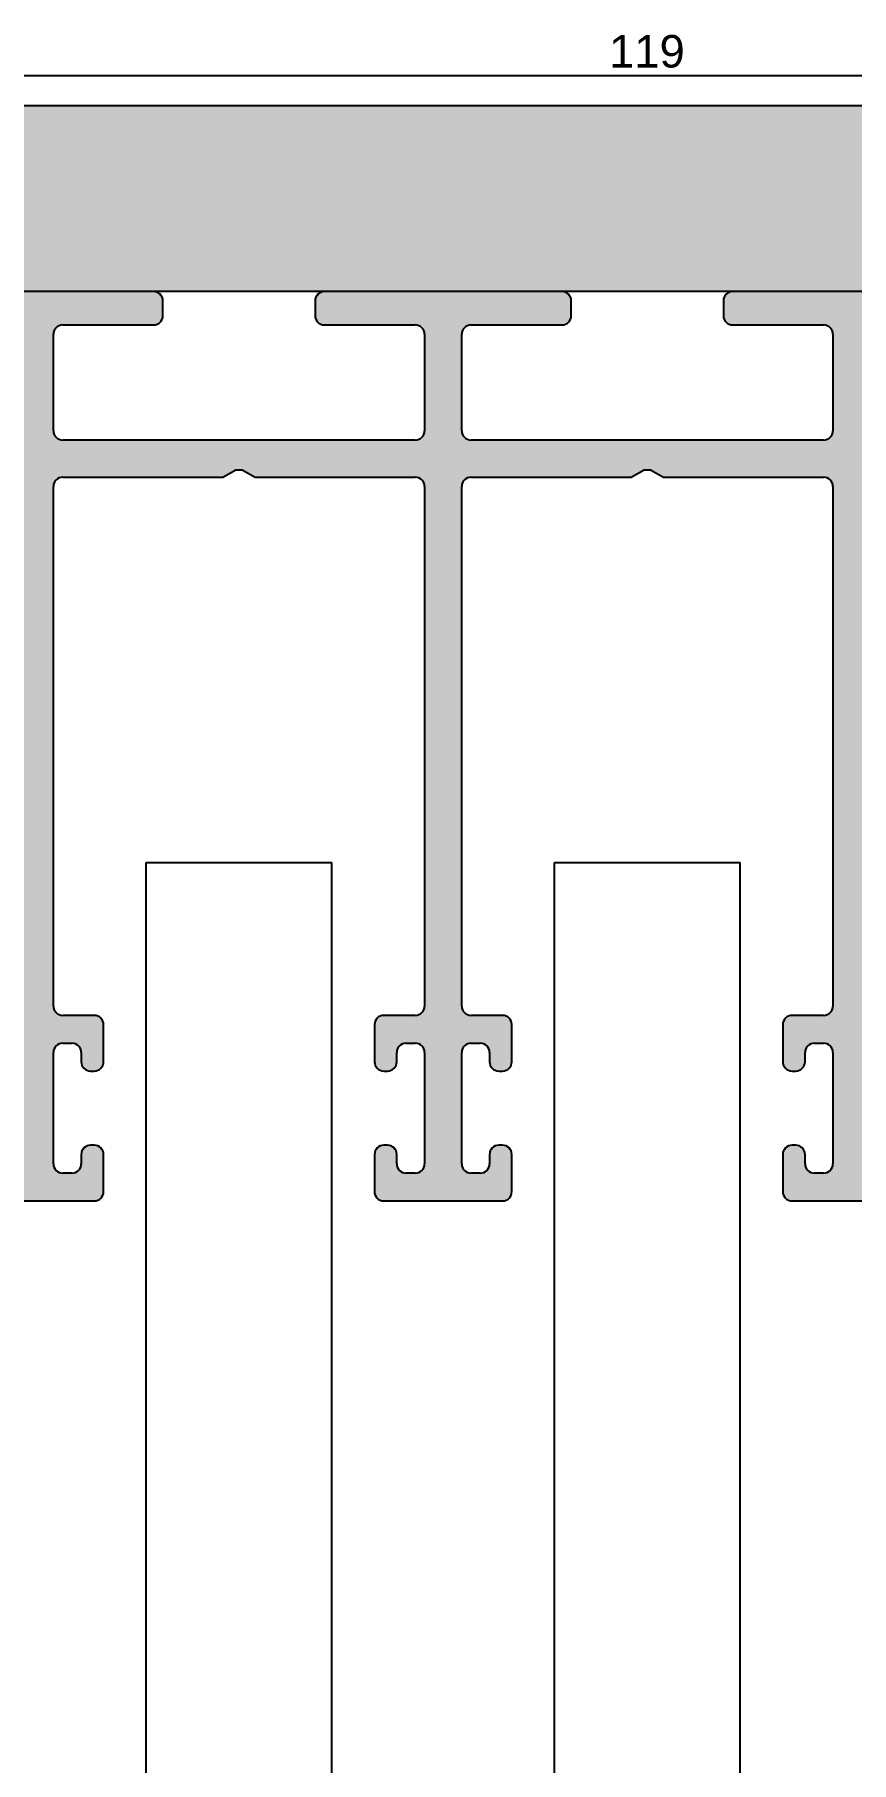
# Model space of a CAD drawing. Header units: millimetres. Extents: x -31 to 615, y 317 to 594.
# Drawn here: x 23.3 to 67.3, y 500.5 to 593.6 of the extents above; entities that cross this region are included whole.
import ezdxf
from ezdxf.enums import TextEntityAlignment as Align

# ---------------------------------------------------------------- set-up
doc = ezdxf.new("R2010")
doc.units = ezdxf.units.MM
doc.layers.add('Default', color=7, linetype='Continuous')
doc.layers.add('DV1_Default', color=7, linetype='Continuous')
doc.styles.add('SEACAD_Arial', font='arial.ttf')
doc.dimstyles.new('ISO', dxfattribs={"dimtxt": 1.75, "dimasz": 1.75, "dimexe": 0.875, "dimexo": 0, "dimgap": 0.4375, "dimtad": 1, "dimtxsty": 'SEACAD_Arial', "dimblk1": '_SE_FILLED', "dimblk2": '_SE_FILLED', "dimsah": 1, "dimcen": 0.875, "dimadec": 0, "dimazin": 0, "dimtfac": 0.5, "dimtdec": 3, "dimtmove": 0, "dimatfit": 3, "dimfxl": 1, "dimarcsym": 0})

# ---------------------------------------------------------------- blocks, each defined once
blk = doc.blocks.new('SE')
at = {"layer": 'DV1_Default', "linetype": 'Continuous'}
blk.add_hatch(color=7, dxfattribs=at).paths.add_polyline_path([(133.2758093563021, 589.77944476693), (-20.72419064380077, 589.7794447669263), (-20.72419064380065, 579.7794447669263), (133.2758093563021, 579.7794447669298)])
h = blk.add_hatch(color=7, dxfattribs=at)
edge = h.paths.add_edge_path()
edge.add_arc((24.77964211948108, 572.2794447669277), 0.5000000000000004, 180, 270.00000000000324, ccw=False)
edge.add_line((24.27964211948108, 572.2794447669277), (24.27964211948085, 577.4794447669277))
edge.add_arc((24.77964211948079, 577.4794447669277), 0.4999999999999449, 90.00000000000318, 180, ccw=False)
edge.add_line((24.77964211948076, 577.9794447669277), (29.67964211948067, 577.979444766928))
edge.add_arc((29.67964211948064, 578.4794447669283), 0.5000000000000004, 270.0000000000032, 360)
edge.add_line((30.17964211948064, 578.4794447669283), (30.17964211948054, 579.2794447669282))
edge.add_arc((29.67964211948171, 579.2794447669288), 0.4999999999988347, 0, 90.00000000000324)
edge.add_line((29.67964211948168, 579.7794447669277), (16.87964211948066, 579.7794447669271))
edge.add_arc((16.87964211948067, 579.2794447669277), 0.5000000000001115, 90.00000000000324, 180)
edge.add_line((16.37964211948056, 579.2794447669277), (16.37964211948077, 578.4794447669273))
edge.add_arc((16.87964211948072, 578.4794447669275), 0.4999999999999449, 180.000000000013, 270.0000000000032)
edge.add_line((16.87964211948075, 577.9794447669275), (21.77964211948087, 577.9794447669277))
edge.add_arc((21.7796421194809, 577.4794447669277), 0.5000000000000004, 0, 90.00000000000318, ccw=False)
edge.add_line((22.2796421194809, 577.4794447669277), (22.27964211948114, 572.2794447669279))
edge.add_arc((21.77964211948208, 572.2794447669273), 0.4999999999990568, 270.00000000000284, 360, ccw=False)
edge.add_line((21.77964211948211, 571.7794447669285), (2.678877879680989, 571.7794447669266))
edge.add_arc((2.678877879680963, 572.2794447669266), 0.5000000000000004, 165.2716043990891, 270.0000000000031, ccw=False)
edge.add_arc((-0.1741906438810087, 573.0294447666857), 2.449999999962479, 345.2716044047114, 360.1428344607401)
edge.add_arc((1.775803296778962, 573.0343059783618), 0.4999999999648698, 0.1428344559250664, 105.000000000794)
edge.add_line((1.64639377423009, 573.5172688914706), (1.445716212681067, 573.463497500927))
edge.add_arc((1.575125735227015, 572.9805345878373), 0.4999999999457307, 105.000000001036, 178.3984504020214)
edge.add_arc((-0.1741906438949975, 573.029444766907), 1.250000000020192, 91.60154960008992, 358.398450402083, ccw=False)
edge.add_arc((-0.2231008229841361, 574.7787611460569), 0.4999999999743083, 271.6015495946689, 344.9999999956148)
edge.add_line((0.2598620901256513, 574.6493516234754), (0.3136334806809402, 574.8500291850268))
edge.add_arc((-0.1693294324219691, 574.9794387075693), 0.4999999999575564, 344.9999999997136, 449.8571655446133)
edge.add_arc((-0.1741906442198488, 573.0294447665742), 2.450000000290118, 89.85716553653972, 100.7451386513443)
edge.add_arc((-0.7241906439342943, 575.9277201161465), 0.4999999999851509, 180.0004510584166, 280.74513866220695, ccw=False)
edge.add_line((-1.224190643903951, 575.9277161799192), (-1.224190643919223, 577.4794447669262))
edge.add_arc((-0.7241906439192786, 577.4794447669265), 0.4999999999999449, 90.00000000000318, 180, ccw=False)
edge.add_line((-0.7241906439193063, 577.9794447669265), (4.075809356080609, 577.9794447669267))
edge.add_arc((4.075809356080581, 578.4794447669267), 0.5000000000000004, 270.0000000000032, 360)
edge.add_line((4.575809356080581, 578.4794447669267), (4.575809356080478, 579.279444766927))
edge.add_arc((4.075809356081643, 579.2794447669273), 0.4999999999988347, 0, 90.00000000000315)
edge.add_line((4.075809356081615, 579.7794447669263), (-2.724190643919377, 579.7794447669266))
edge.add_arc((-2.724190643919385, 579.2794447669266), 0.5000000000001115, 90.00000000000315, 180.000000000013)
edge.add_line((-3.224190643919496, 579.2794447669265), (-3.224190643916319, 525.2794447669263))
edge.add_arc((-2.724190643917261, 525.2794447669258), 0.4999999999990568, 179.9999999999349, 270.0000000000031)
edge.add_line((-2.724190643917234, 524.7794447669269), (-2.2241906439164, 524.7794447669263))
edge.add_arc((-2.224190643916428, 525.2794447669262), 0.5000000000000004, 270.0000000000031, 360)
edge.add_line((-1.724190643916428, 525.2794447669262), (-1.724190643916761, 530.2794447669265))
edge.add_arc((-1.224190643916594, 530.2794447669269), 0.5000000000001671, 90.00000000000318, 180.0000000000391, ccw=False)
edge.add_line((-1.224190643916621, 530.7794447669271), (4.475809356083417, 530.7794447669266))
edge.add_arc((4.475809356083389, 531.2794447669266), 0.5000000000000004, 270.0000000000032, 360)
edge.add_line((4.975809356083389, 531.2794447669266), (4.975809356083216, 533.2794447669269))
edge.add_arc((4.475809356084159, 533.2794447669273), 0.4999999999990568, 0, 90.00000000000315)
edge.add_line((4.475809356084132, 533.7794447669263), (4.275809356083044, 533.779444766927))
edge.add_arc((4.275809356083071, 533.279444766927), 0.4999999999999172, 90.00000000000315, 180)
edge.add_line((3.775809356083154, 533.279444766927), (3.775809356083181, 532.2794447669268))
edge.add_line((3.775809356083181, 532.2794447669268), (-0.7241906439167671, 532.2794447669263))
edge.add_arc((-0.7241906439167944, 532.7794447669263), 0.5000000000000004, 180, 270.0000000000031, ccw=False)
edge.add_line((-1.224190643916795, 532.7794447669263), (-1.224190643916823, 534.2794447669265))
edge.add_arc((-0.7241906439177659, 534.279444766927), 0.4999999999990568, 90.00000000000318, 180.0000000000521, ccw=False)
edge.add_line((-0.7241906439177936, 534.7794447669261), (0.2758093560829844, 534.7794447669265))
edge.add_arc((0.2758093560829566, 535.2794447669263), 0.5000000000000004, 270.0000000000032, 360)
edge.add_line((0.7758093560829571, 535.2794447669263), (0.7758093560830681, 536.2794447669266))
edge.add_arc((0.2758093560829011, 536.2794447669271), 0.5000000000001671, 0, 90.00000000000318)
edge.add_line((0.2758093560828734, 536.7794447669273), (-0.7241906439170165, 536.7794447669265))
edge.add_arc((-0.7241906439170442, 537.2794447669263), 0.5000000000000004, 180, 270.0000000000031, ccw=False)
edge.add_line((-1.224190643917045, 537.2794447669263), (-1.224190643917072, 538.7794447669263))
edge.add_arc((-0.7241906439180157, 538.779444766927), 0.4999999999990568, 90.00000000000318, 180.0000000000521, ccw=False)
edge.add_line((-0.7241906439180434, 539.279444766926), (3.275809356082848, 539.279444766927))
edge.add_arc((3.275809356082876, 538.779444766927), 0.5000000000000004, 0, 90.00000000000318, ccw=False)
edge.add_line((3.775809356082877, 538.779444766927), (3.775809356082849, 538.2794447669269))
edge.add_arc((4.275809356081906, 538.2794447669263), 0.4999999999990568, 179.9999999999609, 270.0000000000032)
edge.add_line((4.275809356081933, 537.7794447669273), (4.475809356083022, 537.7794447669266))
edge.add_arc((4.475809356082994, 538.2794447669266), 0.5000000000000004, 270.0000000000032, 360)
edge.add_line((4.975809356082994, 538.2794447669266), (4.975809356082827, 540.2794447669269))
edge.add_arc((4.47580935608377, 540.2794447669273), 0.4999999999990568, 0, 90.00000000000315)
edge.add_line((4.475809356083743, 540.7794447669263), (-0.7241906439172388, 540.7794447669263))
edge.add_arc((-0.7241906439172663, 541.2794447669263), 0.5000000000000004, 180, 270.0000000000031, ccw=False)
edge.add_line((-1.224190643917267, 541.2794447669263), (-1.224190643918766, 569.2794447669263))
edge.add_arc((-0.7241906439197088, 569.2794447669271), 0.4999999999990568, 90.00000000000318, 180.0000000000651, ccw=False)
edge.add_line((-0.7241906439197365, 569.7794447669261), (9.661700333981145, 569.7794447669271))
edge.add_line((9.661700333981145, 569.7794447669271), (10.35452065698122, 570.1794447669271))
edge.add_line((10.35452065698123, 570.1794447669271), (10.7009308185812, 570.1794447669273))
edge.add_line((10.7009308185812, 570.1794447669273), (11.39375114158112, 569.7794447669272))
edge.add_line((11.39375114158111, 569.7794447669272), (21.77964211948133, 569.779444766928))
edge.add_arc((21.77964211948136, 569.2794447669279), 0.5000000000001115, 0, 90.00000000000318, ccw=False)
edge.add_line((22.27964211948147, 569.2794447669279), (22.27964211948286, 541.2794447669278))
edge.add_arc((21.7796421194838, 541.2794447669273), 0.4999999999990568, 270.00000000000324, 360, ccw=False)
edge.add_line((21.77964211948383, 540.7794447669283), (20.07964211948291, 540.7794447669278))
edge.add_arc((20.07964211948293, 540.2794447669279), 0.4999999999997784, 90.00000000000324, 180)
edge.add_line((19.57964211948315, 540.2794447669279), (19.5796421194831, 538.2794447669277))
edge.add_arc((20.07964211948304, 538.2794447669273), 0.4999999999999449, 179.9999999999609, 270.0000000000032)
edge.add_line((20.07964211948307, 537.7794447669273), (20.27964211948305, 537.7794447669277))
edge.add_arc((20.27964211948302, 538.2794447669273), 0.5000000000000004, 270.0000000000032, 360)
edge.add_line((20.77964211948302, 538.2794447669273), (20.77964211948294, 538.7794447669277))
edge.add_arc((21.27964211948177, 538.7794447669281), 0.4999999999988347, 90.00000000000318, 180.0000000000521, ccw=False)
edge.add_line((21.27964211948175, 539.279444766927), (21.77964211948302, 539.279444766928))
edge.add_arc((21.77964211948305, 538.7794447669281), 0.5000000000000004, 0, 90.00000000000318, ccw=False)
edge.add_line((22.27964211948305, 538.7794447669281), (22.27964211948333, 532.7794447669279))
edge.add_arc((21.77964211948427, 532.7794447669273), 0.4999999999990568, 270.00000000000324, 360, ccw=False)
edge.add_line((21.7796421194843, 532.2794447669281), (21.27964211948213, 532.2794447669277))
edge.add_arc((21.27964211948211, 532.7794447669277), 0.5000000000000004, 180.000000000013, 270.00000000000324, ccw=False)
edge.add_line((20.77964211948211, 532.7794447669277), (20.77964211948324, 533.2794447669278))
edge.add_arc((20.2796421194833, 533.2794447669281), 0.4999999999999449, 0, 90.00000000000324)
edge.add_line((20.27964211948327, 533.7794447669281), (20.07964211948329, 533.7794447669277))
edge.add_arc((20.07964211948332, 533.2794447669279), 0.4999999999996951, 90.00000000000324, 180)
edge.add_line((19.57964211948363, 533.2794447669279), (19.57964211948349, 531.2794447669277))
edge.add_arc((20.07964211948344, 531.2794447669272), 0.4999999999999449, 179.9999999999479, 270.0000000000032)
edge.add_line((20.07964211948347, 530.7794447669273), (26.4796421194832, 530.7794447669281))
edge.add_arc((26.47964211948317, 531.2794447669279), 0.4999999999997784, 270.0000000000032, 360)
edge.add_line((26.97964211948295, 531.2794447669279), (26.97964211948323, 533.2794447669281))
edge.add_arc((26.47964211948306, 533.2794447669287), 0.5000000000001671, 0, 90.00000000000324)
edge.add_line((26.47964211948304, 533.7794447669287), (26.27964211948328, 533.7794447669281))
edge.add_arc((26.27964211948331, 533.2794447669281), 0.4999999999999172, 90.00000000000286, 180)
edge.add_line((25.77964211948339, 533.2794447669281), (25.77964211948339, 532.7794447669281))
edge.add_arc((25.27964211948433, 532.7794447669277), 0.4999999999990568, 270.00000000000324, 360, ccw=False)
edge.add_line((25.27964211948436, 532.2794447669285), (24.7796421194833, 532.2794447669278))
edge.add_arc((24.77964211948327, 532.7794447669278), 0.5000000000000004, 180, 270.00000000000324, ccw=False)
edge.add_line((24.27964211948327, 532.7794447669278), (24.279642119483, 538.779444766928))
edge.add_arc((24.77964211948294, 538.7794447669283), 0.4999999999999449, 90.00000000000318, 180.0000000000391, ccw=False)
edge.add_line((24.77964211948292, 539.2794447669283), (25.27964211948309, 539.2794447669281))
edge.add_arc((25.27964211948311, 538.7794447669281), 0.5000000000000004, 1.3017142919125035e-11, 90.00000000000318, ccw=False)
edge.add_line((25.77964211948311, 538.7794447669283), (25.77964211948309, 538.2794447669281))
edge.add_arc((26.27964211948303, 538.2794447669277), 0.4999999999999449, 179.9999999999609, 270.0000000000032)
edge.add_line((26.27964211948306, 537.7794447669278), (26.47964211948281, 537.7794447669281))
edge.add_arc((26.47964211948279, 538.2794447669279), 0.4999999999996674, 270.0000000000032, 360)
edge.add_line((26.97964211948245, 538.2794447669279), (26.97964211948284, 540.2794447669281))
edge.add_arc((26.47964211948268, 540.2794447669287), 0.5000000000001671, 0, 90.00000000000324)
edge.add_line((26.47964211948265, 540.7794447669287), (24.77964211948283, 540.7794447669277))
edge.add_arc((24.7796421194828, 541.2794447669278), 0.5000000000000004, 180, 270.00000000000324, ccw=False)
edge.add_line((24.2796421194828, 541.2794447669278), (24.2796421194813, 569.279444766928))
edge.add_arc((24.77964211948125, 569.2794447669285), 0.4999999999999449, 90.00000000000318, 180.0000000000651, ccw=False)
edge.add_line((24.77964211948122, 569.7794447669285), (33.4136167156813, 569.7794447669285))
edge.add_line((33.4136167156813, 569.7794447669285), (34.10643703868116, 570.1794447669287))
edge.add_line((34.10643703868116, 570.1794447669287), (34.45284720018121, 570.1794447669287))
edge.add_line((34.45284720018121, 570.1794447669287), (35.14566752328126, 569.7794447669287))
edge.add_line((35.14566752328126, 569.7794447669287), (43.77964211948134, 569.7794447669293))
edge.add_arc((43.77964211948137, 569.2794447669291), 0.5000000000001115, 0, 90.00000000000318, ccw=False)
edge.add_line((44.27964211948148, 569.2794447669291), (44.27964211948287, 541.279444766929))
edge.add_arc((43.77964211948382, 541.2794447669285), 0.4999999999990568, 270.00000000000324, 360, ccw=False)
edge.add_line((43.77964211948385, 540.7794447669294), (42.07964211948293, 540.7794447669288))
edge.add_arc((42.07964211948295, 540.2794447669291), 0.4999999999997784, 90.00000000000324, 180)
edge.add_line((41.57964211948318, 540.2794447669291), (41.5796421194829, 538.2794447669289))
edge.add_arc((42.07964211948306, 538.2794447669287), 0.5000000000001671, 179.9999999999609, 270.0000000000032)
edge.add_line((42.0796421194831, 537.7794447669283), (42.27964211948307, 537.7794447669287))
edge.add_arc((42.27964211948304, 538.2794447669288), 0.5000000000000004, 270.0000000000032, 360)
edge.add_line((42.77964211948304, 538.2794447669288), (42.77964211948296, 538.7794447669289))
edge.add_arc((43.27964211948314, 538.7794447669294), 0.5000000000001671, 90.00000000000318, 180.0000000000521, ccw=False)
edge.add_line((43.2796421194831, 539.2794447669296), (43.77964211948304, 539.2794447669294))
edge.add_arc((43.77964211948307, 538.7794447669291), 0.5000000000000004, 1.3017142919125035e-11, 90.00000000000318, ccw=False)
edge.add_line((44.27964211948307, 538.7794447669294), (44.27964211948335, 532.779444766929))
edge.add_arc((43.77964211948429, 532.7794447669285), 0.4999999999990568, 270.00000000000324, 360, ccw=False)
edge.add_line((43.77964211948432, 532.2794447669295), (43.27964211948349, 532.2794447669288))
edge.add_arc((43.27964211948346, 532.7794447669287), 0.5000000000000004, 180, 270.00000000000324, ccw=False)
edge.add_line((42.77964211948346, 532.7794447669287), (42.77964211948326, 533.2794447669288))
edge.add_arc((42.27964211948421, 533.2794447669295), 0.4999999999990568, 0, 90.00000000000324)
edge.add_line((42.27964211948418, 533.7794447669285), (42.07964211948331, 533.7794447669288))
edge.add_arc((42.07964211948335, 533.2794447669291), 0.4999999999996951, 90.00000000000324, 180)
edge.add_line((41.57964211948364, 533.2794447669291), (41.57964211948328, 531.2794447669289))
edge.add_arc((42.07964211948345, 531.2794447669285), 0.5000000000001671, 179.9999999999479, 270.0000000000032)
edge.add_line((42.07964211948347, 530.7794447669281), (48.47964211948322, 530.7794447669294))
edge.add_arc((48.47964211948319, 531.2794447669291), 0.4999999999997784, 270.0000000000032, 360)
edge.add_line((48.97964211948297, 531.2794447669291), (48.97964211948324, 533.2794447669294))
edge.add_arc((48.47964211948308, 533.2794447669298), 0.5000000000001671, 0, 90.00000000000324)
edge.add_line((48.47964211948305, 533.7794447669298), (48.2796421194833, 533.7794447669294))
edge.add_arc((48.27964211948333, 533.2794447669295), 0.4999999999999172, 90.00000000000324, 180)
edge.add_line((47.77964211948341, 533.2794447669295), (47.77964211948341, 532.7794447669294))
edge.add_arc((47.27964211948435, 532.7794447669287), 0.4999999999990568, 270.00000000000324, 360, ccw=False)
edge.add_line((47.27964211948439, 532.2794447669297), (46.77964211948333, 532.279444766929))
edge.add_arc((46.77964211948329, 532.7794447669289), 0.5000000000000004, 180, 270.00000000000324, ccw=False)
edge.add_line((46.27964211948329, 532.7794447669289), (46.279642119483, 538.7794447669291))
edge.add_arc((46.77964211948296, 538.7794447669296), 0.4999999999999449, 90.00000000000318, 180.0000000000521, ccw=False)
edge.add_line((46.77964211948294, 539.2794447669296), (47.2796421194831, 539.2794447669295))
edge.add_arc((47.27964211948314, 538.7794447669294), 0.5000000000000004, 0, 90.00000000000318, ccw=False)
edge.add_line((47.77964211948314, 538.7794447669294), (47.7796421194831, 538.2794447669294))
edge.add_arc((48.27964211948304, 538.2794447669289), 0.4999999999999449, 179.9999999999609, 270.0000000000032)
edge.add_line((48.27964211948307, 537.7794447669289), (48.47964211948283, 537.7794447669295))
edge.add_arc((48.4796421194828, 538.2794447669291), 0.4999999999996674, 270.0000000000032, 360)
edge.add_line((48.97964211948247, 538.2794447669291), (48.97964211948286, 540.2794447669294))
edge.add_arc((48.47964211948269, 540.2794447669298), 0.5000000000001671, 0, 90.00000000000324)
edge.add_line((48.47964211948266, 540.7794447669298), (46.77964211948285, 540.7794447669289))
edge.add_arc((46.77964211948282, 541.279444766929), 0.5000000000000004, 180, 270.00000000000324, ccw=False)
edge.add_line((46.27964211948282, 541.279444766929), (46.27964211948132, 569.2794447669291))
edge.add_arc((46.77964211948126, 569.2794447669298), 0.4999999999999449, 90.00000000000318, 180.0000000000651, ccw=False)
edge.add_line((46.77964211948123, 569.7794447669296), (55.41361671568131, 569.7794447669298))
edge.add_line((55.41361671568131, 569.7794447669298), (56.10643703868119, 570.1794447669298))
edge.add_line((56.10643703868119, 570.1794447669298), (56.45284720018122, 570.1794447669298))
edge.add_line((56.45284720018122, 570.1794447669298), (57.14566752328128, 569.7794447669298))
edge.add_line((57.14566752328128, 569.7794447669298), (65.77964211948135, 569.7794447669304))
edge.add_arc((65.7796421194814, 569.2794447669304), 0.5000000000001115, 0, 90.00000000000318, ccw=False)
edge.add_line((66.27964211948151, 569.2794447669304), (66.2796421194829, 541.2794447669303))
edge.add_arc((65.77964211948384, 541.2794447669298), 0.4999999999990568, 270.00000000000324, 360, ccw=False)
edge.add_line((65.77964211948387, 540.7794447669307), (64.07964211948294, 540.7794447669302))
edge.add_arc((64.07964211948297, 540.2794447669304), 0.4999999999997784, 90.00000000000324, 180)
edge.add_line((63.5796421194832, 540.2794447669304), (63.57964211948292, 538.2794447669302))
edge.add_arc((64.07964211948308, 538.2794447669298), 0.5000000000001671, 179.9999999999609, 270.0000000000032)
edge.add_line((64.07964211948311, 537.7794447669296), (64.27964211948309, 537.7794447669298))
edge.add_arc((64.27964211948306, 538.2794447669298), 0.5000000000000004, 270.0000000000032, 360)
edge.add_line((64.77964211948306, 538.2794447669298), (64.77964211948297, 538.7794447669302))
edge.add_arc((65.27964211948293, 538.7794447669306), 0.4999999999999449, 90.00000000000318, 180.0000000000521, ccw=False)
edge.add_line((65.2796421194829, 539.2794447669306), (65.77964211948307, 539.2794447669305))
edge.add_arc((65.77964211948309, 538.7794447669305), 0.5000000000000004, 0, 90.00000000000318, ccw=False)
edge.add_line((66.27964211948309, 538.7794447669305), (66.27964211948337, 532.7794447669303))
edge.add_arc((65.77964211948431, 532.7794447669297), 0.4999999999990568, 270.00000000000324, 360, ccw=False)
edge.add_line((65.77964211948435, 532.2794447669306), (65.27964211948328, 532.2794447669298))
edge.add_arc((65.27964211948326, 532.77944476693), 0.5000000000000004, 180.000000000013, 270.00000000000324, ccw=False)
edge.add_line((64.77964211948326, 532.7794447669298), (64.77964211948328, 533.2794447669302))
edge.add_arc((64.27964211948421, 533.2794447669306), 0.4999999999990568, 0, 90.00000000000324)
edge.add_line((64.27964211948421, 533.7794447669297), (64.07964211948332, 533.77944476693))
edge.add_arc((64.07964211948337, 533.2794447669304), 0.4999999999996951, 90.00000000000324, 180)
edge.add_line((63.57964211948367, 533.2794447669304), (63.5796421194833, 531.2794447669302))
edge.add_arc((64.07964211948347, 531.2794447669297), 0.5000000000001671, 179.9999999999479, 270.0000000000032)
edge.add_line((64.0796421194835, 530.7794447669295), (70.47964211948323, 530.7794447669305))
edge.add_arc((70.47964211948322, 531.2794447669303), 0.4999999999997506, 270.0000000000032, 360)
edge.add_line((70.97964211948296, 531.2794447669303), (70.97964211948305, 533.2794447669306))
edge.add_arc((70.47964211948309, 533.279444766931), 0.4999999999999449, 0, 90.00000000000324)
edge.add_line((70.47964211948306, 533.779444766931), (70.27964211948331, 533.7794447669306))
edge.add_arc((70.27964211948334, 533.2794447669306), 0.4999999999999449, 90.00000000000324, 180)
edge.add_line((69.7796421194834, 533.2794447669306), (69.77964211948343, 532.7794447669305))
edge.add_arc((69.27964211948326, 532.7794447669298), 0.5000000000001671, 270.00000000000324, 360, ccw=False)
edge.add_line((69.27964211948328, 532.2794447669298), (68.77964211948334, 532.2794447669303))
edge.add_arc((68.77964211948331, 532.7794447669302), 0.5000000000000004, 180, 270.00000000000324, ccw=False)
edge.add_line((68.27964211948331, 532.7794447669302), (68.27964211948303, 538.7794447669303))
edge.add_arc((68.779642119483, 538.7794447669309), 0.4999999999999449, 90.00000000000318, 180.0000000000521, ccw=False)
edge.add_line((68.77964211948297, 539.2794447669307), (69.2796421194829, 539.2794447669306))
edge.add_arc((69.27964211948293, 538.7794447669306), 0.5000000000000004, 1.3017142919125035e-11, 90.00000000000318, ccw=False)
edge.add_line((69.77964211948293, 538.7794447669307), (69.77964211948314, 538.2794447669306))
edge.add_arc((70.27964211948307, 538.2794447669302), 0.4999999999999449, 179.9999999999609, 270.0000000000032)
edge.add_line((70.2796421194831, 537.7794447669302), (70.47964211948286, 537.7794447669306))
edge.add_arc((70.47964211948282, 538.2794447669304), 0.4999999999996674, 270.0000000000032, 360)
edge.add_line((70.97964211948249, 538.2794447669304), (70.97964211948266, 540.2794447669306))
edge.add_arc((70.4796421194827, 540.279444766931), 0.4999999999999449, 0, 90.00000000000324)
edge.add_line((70.47964211948269, 540.779444766931), (68.77964211948286, 540.7794447669303))
edge.add_arc((68.77964211948284, 541.2794447669303), 0.5000000000000004, 180, 270.00000000000324, ccw=False)
edge.add_line((68.27964211948284, 541.2794447669303), (68.27964211948135, 569.2794447669305))
edge.add_arc((68.77964211948128, 569.279444766931), 0.4999999999999449, 90.00000000000159, 180.0000000000651, ccw=False)
edge.add_line((68.77964211948128, 569.7794447669309), (77.41182179638105, 569.7794447669309))
edge.add_line((77.41182179638103, 569.7794447669309), (78.10464211948104, 570.1794447669307))
edge.add_line((78.10464211948104, 570.1794447669307), (78.45464211948132, 570.1794447669308))
edge.add_line((78.45464211948132, 570.1794447669308), (79.14746244248127, 569.779444766931))
edge.add_line((79.14746244248123, 569.779444766931), (87.77964211948137, 569.7794447669318))
edge.add_arc((87.77964211948144, 569.2794447669316), 0.5000000000001115, 0, 90.00000000000318, ccw=False)
edge.add_line((88.27964211948151, 569.2794447669316), (88.27964211948292, 541.2794447669315))
edge.add_arc((87.77964211948385, 541.279444766931), 0.4999999999990568, 270.00000000000324, 360, ccw=False)
edge.add_line((87.77964211948387, 540.779444766932), (86.07964211948295, 540.7794447669314))
edge.add_arc((86.079642119483, 540.2794447669315), 0.4999999999997784, 90.00000000000324, 180)
edge.add_line((85.57964211948321, 540.2794447669315), (85.57964211948294, 538.2794447669313))
edge.add_arc((86.07964211948308, 538.279444766931), 0.5000000000001635, 179.9999999999609, 270.0000000000032)
edge.add_line((86.07964211948313, 537.7794447669309), (86.27964211948309, 537.7794447669313))
edge.add_arc((86.27964211948309, 538.2794447669312), 0.5000000000000004, 270.0000000000032, 360)
edge.add_line((86.77964211948309, 538.2794447669312), (86.779642119483, 538.7794447669313))
edge.add_arc((87.27964211948294, 538.7794447669319), 0.4999999999999449, 90.00000000000318, 180.0000000000521, ccw=False)
edge.add_line((87.27964211948292, 539.2794447669319), (87.77964211948309, 539.2794447669316))
edge.add_arc((87.77964211948311, 538.7794447669319), 0.5000000000000004, 0, 90.00000000000318, ccw=False)
edge.add_line((88.27964211948311, 538.7794447669319), (88.27964211948341, 532.7794447669315))
edge.add_arc((87.77964211948435, 532.779444766931), 0.4999999999990568, 270.00000000000324, 360, ccw=False)
edge.add_line((87.77964211948436, 532.2794447669319), (87.27964211948331, 532.2794447669312))
edge.add_arc((87.27964211948326, 532.7794447669313), 0.5000000000000004, 180.000000000013, 270.00000000000324, ccw=False)
edge.add_line((86.77964211948326, 532.7794447669312), (86.7796421194833, 533.2794447669313))
edge.add_arc((86.27964211948425, 533.2794447669319), 0.4999999999990568, 0, 90.00000000000324)
edge.add_line((86.27964211948421, 533.779444766931), (86.07964211948334, 533.7794447669313))
edge.add_arc((86.07964211948338, 533.2794447669315), 0.4999999999996951, 90.00000000000324, 180)
edge.add_line((85.5796421194837, 533.2794447669315), (85.57964211948331, 531.2794447669313))
edge.add_arc((86.07964211948351, 531.2794447669309), 0.5000000000001635, 179.9999999999479, 270.0000000000032)
edge.add_line((86.07964211948351, 530.7794447669307), (92.47964211948437, 530.7794447669319))
edge.add_arc((92.47964211948435, 531.2794447669315), 0.4999999999997784, 270.0000000000032, 360)
edge.add_line((92.97964211948413, 531.2794447669315), (92.97964211948307, 533.2794447669319))
edge.add_arc((92.47964211948424, 533.2794447669322), 0.4999999999988347, 0, 90.00000000000324)
edge.add_line((92.4796421194842, 533.7794447669312), (92.27964211948331, 533.7794447669319))
edge.add_arc((92.27964211948492, 533.279444766932), 0.4999999999999172, 90.00000000018076, 180.000000000013)
edge.add_line((91.77964211948499, 533.2794447669319), (91.77964211948368, 532.7794447669312))
edge.add_arc((91.27964211948415, 532.7794447669312), 0.4999999999995008, 270.00000000000324, 360, ccw=False)
edge.add_line((91.2796421194842, 532.2794447669316), (90.77964211948336, 532.2794447669314))
edge.add_arc((90.77964211948331, 532.7794447669314), 0.5000000000000004, 180, 270.00000000000324, ccw=False)
edge.add_line((90.27964211948331, 532.7794447669314), (90.27964211948306, 538.7794447669316))
edge.add_arc((90.779642119483, 538.7794447669321), 0.4999999999999449, 90.00000000000318, 180.0000000000521, ccw=False)
edge.add_line((90.77964211948296, 539.279444766932), (91.27964211948292, 539.2794447669319))
edge.add_arc((91.2796421194847, 538.7794447669319), 0.5000000000000004, 1.3017142919125035e-11, 90.0000000002068, ccw=False)
edge.add_line((91.7796421194847, 538.779444766932), (91.77964211948358, 538.2794447669319))
edge.add_arc((92.27964211948307, 538.2794447669313), 0.4999999999995008, 179.9999999999609, 270.0000000000032)
edge.add_line((92.27964211948313, 537.7794447669319), (92.47964211948398, 537.7794447669319))
edge.add_arc((92.47964211948394, 538.2794447669315), 0.4999999999996674, 270.0000000000032, 360)
edge.add_line((92.97964211948359, 538.2794447669315), (92.97964211948269, 540.2794447669319))
edge.add_arc((92.47964211948386, 540.2794447669322), 0.4999999999988347, 0, 90.00000000000324)
edge.add_line((92.4796421194838, 540.7794447669312), (90.77964211948289, 540.7794447669314))
edge.add_arc((90.77964211948286, 541.2794447669314), 0.5000000000000004, 180, 270.00000000000324, ccw=False)
edge.add_line((90.27964211948286, 541.2794447669314), (90.27964211948135, 569.2794447669315))
edge.add_arc((90.77964211948131, 569.2794447669321), 0.4999999999999449, 90.00000000000318, 180.0000000000521, ccw=False)
edge.add_line((90.77964211948128, 569.7794447669321), (101.1617003339813, 569.7794447669322))
edge.add_line((101.1617003339813, 569.7794447669322), (101.8545206569812, 570.1794447669322))
edge.add_line((101.8545206569811, 570.1794447669322), (102.2009308185811, 570.1794447669322))
edge.add_line((102.2009308185811, 570.1794447669322), (102.8937511415812, 569.7794447669323))
edge.add_line((102.8937511415812, 569.7794447669323), (113.275809356081, 569.7794447669331))
edge.add_arc((113.2758093560811, 569.279444766933), 0.5000000000001115, 0, 90.00000000000318, ccw=False)
edge.add_line((113.7758093560812, 569.279444766933), (113.7758093560828, 541.2794447669329))
edge.add_arc((113.2758093560826, 541.2794447669323), 0.5000000000001671, 270.00000000000324, 360, ccw=False)
edge.add_line((113.2758093560826, 540.7794447669323), (108.0758093560828, 540.7794447669329))
edge.add_arc((108.0758093560828, 540.2794447669328), 0.5000000000000004, 90.00000000000324, 180)
edge.add_line((107.5758093560828, 540.2794447669328), (107.5758093560827, 538.2794447669326))
edge.add_arc((108.0758093560829, 538.2794447669322), 0.5000000000001671, 179.9999999999609, 270.0000000000032)
edge.add_line((108.0758093560829, 537.7794447669321), (108.2758093560829, 537.7794447669323))
edge.add_arc((108.2758093560829, 538.2794447669323), 0.5000000000000004, 270.0000000000032, 360)
edge.add_line((108.7758093560829, 538.2794447669323), (108.7758093560828, 538.7794447669326))
edge.add_arc((109.2758093560827, 538.7794447669331), 0.4999999999999449, 90.00000000000318, 180.0000000000521, ccw=False)
edge.add_line((109.2758093560827, 539.279444766933), (113.2758093560827, 539.2794447669331))
edge.add_arc((113.2758093560827, 538.7794447669331), 0.5000000000000004, 0, 90.00000000000318, ccw=False)
edge.add_line((113.7758093560827, 538.7794447669331), (113.775809356083, 537.2794447669329))
edge.add_arc((113.2758093560828, 537.2794447669323), 0.5000000000001671, 270.00000000000324, 360, ccw=False)
edge.add_line((113.2758093560829, 536.7794447669323), (112.2834748828832, 536.779444766933))
edge.add_arc((112.2834748828832, 536.2794447669334), 0.4999999999994731, 90.00000000000324, 180)
edge.add_line((111.7834748828837, 536.2794447669334), (111.7834748828831, 535.2794447669327))
edge.add_arc((112.2834748828833, 535.2794447669327), 0.5000000000001671, 180, 270.0000000000032)
edge.add_line((112.2834748828833, 534.7794447669326), (113.275809356083, 534.7794447669332))
edge.add_arc((113.275809356083, 534.2794447669331), 0.5000000000000004, 0, 90.00000000000318, ccw=False)
edge.add_line((113.775809356083, 534.2794447669331), (113.7758093560833, 532.779444766933))
edge.add_arc((113.2758093560831, 532.7794447669323), 0.5000000000001671, 270.00000000000324, 360, ccw=False)
edge.add_line((113.2758093560831, 532.2794447669322), (109.2758093560831, 532.2794447669323))
edge.add_arc((109.2758093560831, 532.7794447669326), 0.5000000000000004, 180, 270.00000000000324, ccw=False)
edge.add_line((108.7758093560831, 532.7794447669326), (108.7758093560831, 533.2794447669327))
edge.add_arc((108.2758093560832, 533.2794447669331), 0.4999999999999449, 0, 90.00000000000324)
edge.add_line((108.2758093560831, 533.779444766933), (108.0758093560832, 533.7794447669327))
edge.add_arc((108.0758093560832, 533.2794447669328), 0.4999999999999172, 90.00000000000324, 180)
edge.add_line((107.5758093560833, 533.2794447669328), (107.5758093560831, 531.2794447669326))
edge.add_arc((108.0758093560833, 531.2794447669321), 0.5000000000001671, 179.9999999999479, 270.0000000000032)
edge.add_line((108.0758093560833, 530.779444766932), (113.7758093560834, 530.7794447669332))
edge.add_arc((113.7758093560834, 530.2794447669331), 0.5000000000000004, 1.3017142919125035e-11, 90.00000000000318, ccw=False)
edge.add_line((114.2758093560834, 530.2794447669332), (114.2758093560836, 525.279444766933))
edge.add_arc((114.7758093560827, 525.2794447669323), 0.4999999999990568, 179.9999999999349, 270.0000000000032)
edge.add_line((114.7758093560827, 524.7794447669334), (115.2758093560835, 524.7794447669328))
edge.add_arc((115.2758093560835, 525.2794447669329), 0.5000000000000004, 270.0000000000032, 360)
edge.add_line((115.7758093560835, 525.2794447669329), (115.7758093560807, 579.2794447669331))
edge.add_arc((115.2758093560805, 579.2794447669336), 0.5000000000001671, 0, 90.00000000000324)
edge.add_line((115.2758093560805, 579.7794447669337), (108.4758093560806, 579.7794447669294))
edge.add_arc((108.4758093560806, 579.2794447669328), 0.5000000000001115, 90.00000000000324, 180)
edge.add_line((107.9758093560805, 579.2794447669328), (107.9758093560807, 578.4794447669324))
edge.add_arc((108.4758093560806, 578.4794447669326), 0.4999999999999449, 180.000000000013, 270.0000000000032)
edge.add_line((108.4758093560807, 577.9794447669326), (113.2758093560806, 577.9794447669327))
edge.add_arc((113.2758093560806, 577.4794447669327), 0.5000000000000004, 0, 90.00000000000318, ccw=False)
edge.add_line((113.7758093560806, 577.4794447669327), (113.7758093560809, 575.9277161799329))
edge.add_arc((113.2758093560778, 575.9277201161368), 0.5000000000185473, 259.2548613406537, 359.999548944267, ccw=False)
edge.add_arc((112.7258093557999, 573.0294447669065), 2.450000000025681, 79.25486133363546, 90.14283444853201)
edge.add_arc((112.7209481446839, 574.9794387075807), 0.5000000000156745, 90.14283446028622, 195.0000000051914)
edge.add_line((112.237985231536, 574.8500291849815), (112.2917566220819, 574.6493516235329))
edge.add_arc((112.7747195352388, 574.7787611460293), 0.4999999999976724, 194.999999993565, 268.3984503944168)
edge.add_arc((112.725809356053, 573.029444766907), 1.24999999997147, -178.39845040214573, 88.39845039981338, ccw=False)
edge.add_arc((110.9764929769521, 572.9805345878683), 0.4999999999727454, 1.601549594633952, 74.99999999573123)
edge.add_line((111.1059024995323, 573.4634975009768), (110.9052249379809, 573.5172688915327))
edge.add_arc((110.775815415477, 573.0343059783797), 0.4999999999957951, 75.00000000548671, 179.857165550311)
edge.add_arc((112.725809355948, 573.029444766669), 2.44999999980416, 179.857165539708, 194.7283955957232)
edge.add_arc((109.8727408325631, 572.2794447669179), 0.499999999985152, -89.99999999999659, 14.728395603054423, ccw=False)
edge.add_line((109.8727408325631, 571.7794447669328), (90.77964211948117, 571.7794447669315))
edge.add_arc((90.77964211948114, 572.2794447669315), 0.5000000000000004, 180, 270.00000000000324, ccw=False)
edge.add_line((90.27964211948114, 572.2794447669315), (90.27964211948091, 577.4794447669316))
edge.add_arc((90.77964211948084, 577.4794447669316), 0.4999999999999449, 90.00000000000318, 180, ccw=False)
edge.add_line((90.77964211948084, 577.9794447669316), (95.67964211948072, 577.9794447669318))
edge.add_arc((95.6796421194807, 578.4794447669318), 0.5000000000000004, 270.0000000000032, 360)
edge.add_line((96.1796421194807, 578.4794447669318), (96.17964211948059, 579.279444766932))
edge.add_arc((95.67964211948177, 579.2794447669323), 0.4999999999988347, 0, 90.00000000000324)
edge.add_line((95.67964211948174, 579.7794447669312), (82.87964211948072, 579.7794447669288))
edge.add_arc((82.87964211948074, 579.2794447669314), 0.5000000000001115, 90.00000000000324, 180)
edge.add_line((82.37964211948064, 579.2794447669314), (82.37964211948083, 578.4794447669311))
edge.add_arc((82.87964211948078, 578.4794447669311), 0.4999999999999449, 180.000000000013, 270.0000000000032)
edge.add_line((82.8796421194808, 577.9794447669312), (87.77964211948094, 577.9794447669316))
edge.add_arc((87.77964211948095, 577.4794447669314), 0.5000000000000004, 0, 90.00000000000318, ccw=False)
edge.add_line((88.27964211948095, 577.4794447669314), (88.2796421194812, 572.2794447669315))
edge.add_arc((87.77964211948212, 572.2794447669312), 0.4999999999990568, 269.99999999990234, 360, ccw=False)
edge.add_line((87.77964211948128, 571.7794447669321), (68.77964211948114, 571.7794447669303))
edge.add_arc((68.77964211948111, 572.2794447669303), 0.5000000000000004, 180, 270.00000000000324, ccw=False)
edge.add_line((68.27964211948111, 572.2794447669303), (68.27964211948088, 577.4794447669302))
edge.add_arc((68.77964211948083, 577.4794447669302), 0.4999999999999449, 90.00000000000318, 180.000000000013, ccw=False)
edge.add_line((68.7796421194808, 577.9794447669302), (73.77964211948091, 577.9794447669308))
edge.add_arc((73.77964211948088, 578.4794447669307), 0.5000000000000004, 270.0000000000032, 360)
edge.add_line((74.27964211948091, 578.4794447669307), (74.2796421194808, 579.2794447669307))
edge.add_arc((73.77964211948174, 579.2794447669312), 0.4999999999990568, 0, 90.00000000000324)
edge.add_line((73.77964211948171, 579.7794447669303), (60.87964211948071, 579.7794447669281))
edge.add_arc((60.87964211948071, 579.2794447669303), 0.5000000000001115, 90.00000000000324, 180.000000000013)
edge.add_line((60.37964211948059, 579.27944476693), (60.3796421194808, 578.4794447669298))
edge.add_arc((60.87964211948076, 578.4794447669299), 0.4999999999999449, 180, 270.0000000000032)
edge.add_line((60.87964211948078, 577.97944476693), (65.7796421194809, 577.9794447669302))
edge.add_arc((65.77964211948094, 577.4794447669302), 0.5000000000000004, 0, 90.00000000000318, ccw=False)
edge.add_line((66.27964211948094, 577.4794447669302), (66.27964211948118, 572.2794447669303))
edge.add_arc((65.77964211948212, 572.2794447669298), 0.4999999999990568, 270.00000000000324, 360, ccw=False)
edge.add_line((65.77964211948215, 571.7794447669309), (46.77964211948113, 571.779444766929))
edge.add_arc((46.7796421194811, 572.279444766929), 0.5000000000000004, 180, 270.00000000000324, ccw=False)
edge.add_line((46.2796421194811, 572.279444766929), (46.27964211948085, 577.4794447669291))
edge.add_arc((46.7796421194808, 577.4794447669292), 0.4999999999999449, 90.00000000000318, 180.000000000013, ccw=False)
edge.add_line((46.77964211948078, 577.9794447669291), (51.67964211948068, 577.9794447669294))
edge.add_arc((51.67964211948065, 578.4794447669294), 0.5000000000000004, 270.0000000000032, 360)
edge.add_line((52.17964211948065, 578.4794447669294), (52.17964211948054, 579.2794447669296))
edge.add_arc((51.67964211948171, 579.27944476693), 0.4999999999988347, 0, 90.00000000000324)
edge.add_line((51.67964211948168, 579.7794447669289), (38.87964211948068, 579.7794447669277))
edge.add_arc((38.87964211948069, 579.2794447669289), 0.5000000000001115, 90.00000000000324, 180.000000000013)
edge.add_line((38.37964211948059, 579.2794447669288), (38.37964211948079, 578.4794447669285))
edge.add_arc((38.87964211948074, 578.4794447669287), 0.4999999999999449, 180.000000000013, 270.0000000000032)
edge.add_line((38.87964211948076, 577.9794447669287), (43.77964211948088, 577.979444766929))
edge.add_arc((43.7796421194809, 577.479444766929), 0.5000000000000004, 0, 90.00000000000318, ccw=False)
edge.add_line((44.2796421194809, 577.479444766929), (44.27964211948115, 572.2794447669291))
edge.add_arc((43.7796421194821, 572.2794447669287), 0.4999999999990568, 270.00000000000324, 360, ccw=False)
edge.add_line((43.77964211948212, 571.7794447669296), (24.77964211948111, 571.7794447669277))
at = {"layer": 'DV1_Default', "color": 7, "linetype": 'Continuous'}
for p, q in [((133.2758093563, 589.7794447669), (-20.7241906438, 589.7794447669)), ((133.2758093563, 579.7794447669), (-20.7241906438, 579.7794447669)), ((29.6796421195, 579.7794447669), (16.8796421195, 579.7794447669)), ((30.1796421195, 578.4794447669), (30.1796421195, 579.2794447669)), ((38.3796421195, 579.2794447669), (38.3796421195, 578.4794447669)), ((51.6796421195, 579.7794447669), (38.8796421195, 579.7794447669)), ((52.1796421195, 578.4794447669), (52.1796421195, 579.2794447669)), ((60.3796421195, 579.2794447669), (60.3796421195, 578.4794447669)), ((73.7796421195, 579.7794447669), (60.8796421195, 579.7794447669)), ((24.2796421195, 572.2794447669), (24.2796421195, 577.4794447669)), ((24.7796421195, 577.9794447669), (29.6796421195, 577.9794447669)), ((38.8796421195, 577.9794447669), (43.7796421195, 577.9794447669)), ((44.2796421195, 577.4794447669), (44.2796421195, 572.2794447669)), ((46.2796421195, 572.2794447669), (46.2796421195, 577.4794447669)), ((46.7796421195, 577.9794447669), (51.6796421195, 577.9794447669)), ((60.8796421195, 577.9794447669), (65.7796421195, 577.9794447669)), ((66.2796421195, 577.4794447669), (66.2796421195, 572.2794447669)), ((43.7796421195, 571.7794447669), (24.7796421195, 571.7794447669)), ((65.7796421195, 571.7794447669), (46.7796421195, 571.7794447669)), ((33.4136167157, 569.7794447669), (34.1064370387, 570.1794447669)), ((34.1064370387, 570.1794447669), (34.4528472002, 570.1794447669)), ((34.4528472002, 570.1794447669), (35.1456675233, 569.7794447669)), ((55.41361671569999, 569.7794447669), (56.1064370387, 570.1794447669)), ((56.1064370387, 570.1794447669), (56.4528472002, 570.1794447669)), ((56.4528472002, 570.1794447669), (57.1456675233, 569.7794447669)), ((24.2796421195, 541.2794447669), (24.2796421195, 569.2794447669)), ((24.7796421195, 569.7794447669), (33.4136167157, 569.7794447669)), ((35.1456675233, 569.7794447669), (43.7796421195, 569.7794447669)), ((44.2796421195, 569.2794447669), (44.2796421195, 541.2794447669)), ((46.2796421195, 541.2794447669), (46.2796421195, 569.2794447669)), ((46.7796421195, 569.7794447669), (55.41361671569999, 569.7794447669)), ((57.1456675233, 569.7794447669), (65.7796421195, 569.7794447669)), ((66.2796421195, 569.2794447669), (66.2796421195, 541.2794447669)), ((29.2758093566, 419.5094447661), (29.2758093566, 549.0094447661)), ((29.2758093566, 549.0094447661), (39.2758093566, 549.0094447661)), ((39.2758093566, 419.5094447661), (39.2758093566, 549.0094447661)), ((51.2758093566, 419.5094447663), (51.2758093566, 549.0094447663)), ((51.2758093566, 549.0094447663), (61.2758093566, 549.0094447663)), ((61.2758093566, 419.5094447663), (61.2758093566, 549.0094447663)), ((26.4796421195, 540.7794447669), (24.7796421195, 540.7794447669)), ((26.9796421195, 538.2794447669), (26.9796421195, 540.2794447669)), ((41.5796421195, 540.2794447669), (41.5796421195, 538.2794447669)), ((43.7796421195, 540.7794447669), (42.0796421195, 540.7794447669)), ((48.4796421195, 540.7794447669), (46.7796421195, 540.7794447669)), ((48.9796421195, 538.2794447669), (48.9796421195, 540.2794447669)), ((63.5796421195, 540.2794447669), (63.5796421195, 538.2794447669)), ((65.7796421195, 540.7794447669), (64.0796421195, 540.7794447669)), ((24.7796421195, 539.2794447669), (25.2796421195, 539.2794447669)), ((43.2796421195, 539.2794447669), (43.7796421195, 539.2794447669)), ((46.7796421195, 539.2794447669), (47.2796421195, 539.2794447669)), ((65.2796421195, 539.2794447669), (65.7796421195, 539.2794447669)), ((24.2796421195, 532.7794447669), (24.2796421195, 538.7794447669)), ((25.7796421195, 538.7794447669), (25.7796421195, 538.2794447669)), ((42.7796421195, 538.2794447669), (42.7796421195, 538.7794447669)), ((44.2796421195, 538.7794447669), (44.2796421195, 532.7794447669)), ((46.2796421195, 532.7794447669), (46.2796421195, 538.7794447669)), ((47.7796421195, 538.7794447669), (47.7796421195, 538.2794447669)), ((64.7796421195, 538.2794447669), (64.7796421195, 538.7794447669)), ((66.2796421195, 538.7794447669), (66.2796421195, 532.7794447669)), ((26.2796421195, 537.7794447669), (26.4796421195, 537.7794447669)), ((42.0796421195, 537.7794447669), (42.2796421195, 537.7794447669)), ((48.2796421195, 537.7794447669), (48.4796421195, 537.7794447669)), ((64.0796421195, 537.7794447669), (64.2796421195, 537.7794447669)), ((26.4796421195, 533.7794447669), (26.2796421195, 533.7794447669)), ((42.2796421195, 533.7794447669), (42.0796421195, 533.7794447669)), ((48.4796421195, 533.7794447669), (48.2796421195, 533.7794447669)), ((64.2796421195, 533.7794447669), (64.0796421195, 533.7794447669)), ((25.7796421195, 533.2794447669), (25.7796421195, 532.7794447669)), ((26.9796421195, 531.2794447669), (26.9796421195, 533.2794447669)), ((41.5796421195, 533.2794447669), (41.5796421195, 531.2794447669)), ((42.7796421195, 532.7794447669), (42.7796421195, 533.2794447669)), ((47.7796421195, 533.2794447669), (47.7796421195, 532.7794447669)), ((48.9796421195, 531.2794447669), (48.9796421195, 533.2794447669)), ((63.5796421195, 533.2794447669), (63.5796421195, 531.2794447669)), ((64.7796421195, 532.7794447669), (64.7796421195, 533.2794447669)), ((25.2796421195, 532.2794447669), (24.7796421195, 532.2794447669)), ((43.7796421195, 532.2794447669), (43.2796421195, 532.2794447669)), ((47.2796421195, 532.2794447669), (46.7796421195, 532.2794447669)), ((65.7796421195, 532.2794447669), (65.2796421195, 532.2794447669)), ((20.0796421195, 530.7794447669), (26.4796421195, 530.7794447669)), ((42.0796421195, 530.7794447669), (48.4796421195, 530.7794447669)), ((64.0796421195, 530.7794447669), (70.4796421195, 530.7794447669))]:
    blk.add_line(p, q, dxfattribs=at)
for centre, radius, start, end in [((29.6796421195, 579.2794447669), 0.4999999999988347, 0, 90), ((38.8796421195, 579.2794447669), 0.5000000000001115, 90, 180), ((51.6796421195, 579.2794447669), 0.4999999999988347, 0, 90), ((60.8796421195, 579.2794447669), 0.5000000000001115, 90, 180), ((29.6796421195, 578.4794447669), 0.5000000000000004, 270, 0), ((38.8796421195, 578.4794447669), 0.4999999999999449, 180, 270), ((51.6796421195, 578.4794447669), 0.5000000000000004, 270, 0), ((60.8796421195, 578.4794447669), 0.4999999999999449, 180, 270), ((24.7796421195, 577.4794447669), 0.4999999999999449, 90, 180), ((43.7796421195, 577.4794447669), 0.5000000000000004, 0, 90), ((46.7796421195, 577.4794447669), 0.4999999999999449, 90, 180), ((65.7796421195, 577.4794447669), 0.5000000000000004, 0, 90), ((24.7796421195, 572.2794447669), 0.5000000000000004, 180, 270), ((43.7796421195, 572.2794447669), 0.4999999999990568, 270, 0), ((46.7796421195, 572.2794447669), 0.5000000000000004, 180, 270), ((65.7796421195, 572.2794447669), 0.4999999999990568, 270, 0), ((24.7796421195, 569.2794447669), 0.4999999999999449, 90, 180.0000000001), ((43.7796421195, 569.2794447669), 0.5000000000001115, 0, 90), ((46.7796421195, 569.2794447669), 0.4999999999999449, 90, 180.0000000001), ((65.7796421195, 569.2794447669), 0.5000000000001115, 0, 90), ((24.7796421195, 541.2794447669), 0.5000000000000004, 180, 270), ((43.7796421195, 541.2794447669), 0.4999999999990568, 270, 0), ((46.7796421195, 541.2794447669), 0.5000000000000004, 180, 270), ((65.7796421195, 541.2794447669), 0.4999999999990568, 270, 0), ((26.4796421195, 540.2794447669), 0.5000000000001671, 0, 90), ((42.0796421195, 540.2794447669), 0.4999999999997784, 90, 180), ((48.4796421195, 540.2794447669), 0.5000000000001671, 0, 90), ((64.0796421195, 540.2794447669), 0.4999999999997784, 90, 180), ((24.7796421195, 538.7794447669), 0.4999999999999449, 90, 180), ((25.2796421195, 538.7794447669), 0.5000000000000004, 0, 90), ((43.2796421195, 538.7794447669), 0.5000000000001671, 90, 180.0000000001), ((43.7796421195, 538.7794447669), 0.5000000000000004, 0, 90), ((46.7796421195, 538.7794447669), 0.4999999999999449, 90, 180.0000000001), ((47.2796421195, 538.7794447669), 0.5000000000000004, 0, 90), ((65.2796421195, 538.7794447669), 0.4999999999999449, 90, 180.0000000001), ((65.7796421195, 538.7794447669), 0.5000000000000004, 0, 90), ((26.2796421195, 538.2794447669), 0.4999999999999449, 180, 270), ((26.4796421195, 538.2794447669), 0.4999999999996674, 270, 0), ((42.0796421195, 538.2794447669), 0.5000000000001671, 180, 270), ((42.2796421195, 538.2794447669), 0.5000000000000004, 270, 0), ((48.2796421195, 538.2794447669), 0.4999999999999449, 180, 270), ((48.4796421195, 538.2794447669), 0.4999999999996674, 270, 0), ((64.0796421195, 538.2794447669), 0.5000000000001671, 180, 270), ((64.2796421195, 538.2794447669), 0.5000000000000004, 270, 0), ((26.2796421195, 533.2794447669), 0.4999999999999172, 90, 180), ((26.4796421195, 533.2794447669), 0.5000000000001671, 0, 90), ((42.0796421195, 533.2794447669), 0.4999999999996951, 90, 180), ((42.2796421195, 533.2794447669), 0.4999999999990568, 0, 90), ((48.2796421195, 533.2794447669), 0.4999999999999172, 90, 180), ((48.4796421195, 533.2794447669), 0.5000000000001671, 0, 90), ((64.0796421195, 533.2794447669), 0.4999999999996951, 90, 180), ((64.2796421195, 533.2794447669), 0.4999999999990568, 0, 90), ((24.7796421195, 532.7794447669), 0.5000000000000004, 180, 270), ((25.2796421195, 532.7794447669), 0.4999999999990568, 270, 0), ((43.2796421195, 532.7794447669), 0.5000000000000004, 180, 270), ((43.7796421195, 532.7794447669), 0.4999999999990568, 270, 0), ((46.7796421195, 532.7794447669), 0.5000000000000004, 180, 270), ((47.2796421195, 532.7794447669), 0.4999999999990568, 270, 0), ((65.2796421195, 532.7794447669), 0.5000000000000004, 180, 270), ((65.7796421195, 532.7794447669), 0.4999999999990568, 270, 0), ((26.4796421195, 531.2794447669), 0.4999999999997784, 270, 0), ((42.0796421195, 531.2794447669), 0.5000000000001671, 179.9999999999, 270), ((48.4796421195, 531.2794447669), 0.4999999999997784, 270, 0), ((64.0796421195, 531.2794447669), 0.5000000000001671, 179.9999999999, 270)]:
    blk.add_arc(centre, radius, start, end, dxfattribs=at)
blk = doc.blocks.new('DMBLK86')
at = {"layer": 'Default', "linetype": 'Continuous', "transparency": 16777216}
for points in [[(-1.474190589902675, 591.7070296947661), (-3.224190643919385, 591.4153630190966), (-1.474190589902675, 591.1236963434271)], [(114.0258120438776, 591.7070296947661), (114.0258120438776, 591.1236963434271), (115.7758120978943, 591.4153630190966)]]:
    blk.add_hatch(color=7, dxfattribs=at).paths.add_polyline_path(points)
at = {"layer": 'Default', "color": 7, "linetype": 'Continuous', "transparency": 16777216}
for p, q in [((-3.2241906439, 579.2794447669), (-3.2241906439, 592.2903630461)), ((115.7758093561, 579.2794447669), (115.7758093561, 592.2903630461)), ((-3.2241906439, 591.4153630191), (115.7758120979, 591.4153630191))]:
    blk.add_line(p, q, dxfattribs=at)
at = {"layer": 'Default', "color": 7, "linetype": 'Continuous', "transparency": 16777216, "style": 'SEACAD_Arial'}
blk.add_text('119', height=1.75, dxfattribs=at).set_placement((54.2214629009, 593.6028630191), align=Align.TOP_LEFT)
blk = doc.blocks.new('_SE_FILLED')
at = {"color": 0}
blk.add_line((0, 0), (-1, 0), dxfattribs=at)
blk.add_solid([(0, 0), (-1, -0.1665), (-1, 0.1665), (0, 0)], dxfattribs=at)
blk = doc.blocks.new('DMBLK92')
at = {"layer": 'Default', "linetype": 'Continuous', "transparency": 16777216}
for points in [[(41.02580941059387, 495.7506171502925), (41.02580941059387, 496.3339505016314), (39.27580935657716, 496.0422838259618)], [(49.52580940686858, 495.7506171502925), (51.27580946088528, 496.0422838259618), (49.52580940686858, 496.3339505016314)]]:
    blk.add_hatch(color=7, dxfattribs=at).paths.add_polyline_path(points)
at = {"layer": 'Default', "color": 7, "linetype": 'Continuous', "transparency": 16777216}
blk.add_line((39.2758093566, 496.042283826), (51.2758094609, 496.042283826), dxfattribs=at)
at = {"layer": 'Default', "color": 7, "linetype": 'Continuous', "transparency": 16777216, "style": 'SEACAD_Arial'}
blk.add_text('12', height=1.75, dxfattribs=at).set_placement((43.9062441913, 498.229783826), align=Align.TOP_LEFT)

msp = doc.modelspace()

# ---------------------------------------------------------------- block references
at = {"layer": 'Default'}
msp.add_blockref('SE', (0, 0), dxfattribs=at)

# ---------------------------------------------------------------- dimensions: what is measured, and where the dimension line sits
at = {"layer": 'Default', "color": 7, "linetype": 'Continuous'}
for base, p1, p2, angle, picture, middle in [((-3.2241906439, 591.4153630191), (-3.2241906439, 579.2794447669), (115.7758093561, 579.2794447669), 0, 'DMBLK86', (56.275810727, 591.4153630191)), ((39.2758093566, 496.042283826), (39.2758093566, 549.0094447661), (51.2758093566, 549.0094447663), 9.548109968544983e-10, 'DMBLK92', (45.2758094087, 496.042283826))]:
    dim = msp.add_linear_dim(base=base, p1=p1, p2=p2, angle=angle, text='\\A1;<>', dimstyle='ISO', dxfattribs=at)
    dim.commit()
    dim.dimension.update_dxf_attribs({"geometry": picture, "text_midpoint": middle, "dimtype": 161})

doc.saveas('drawing.dxf')
